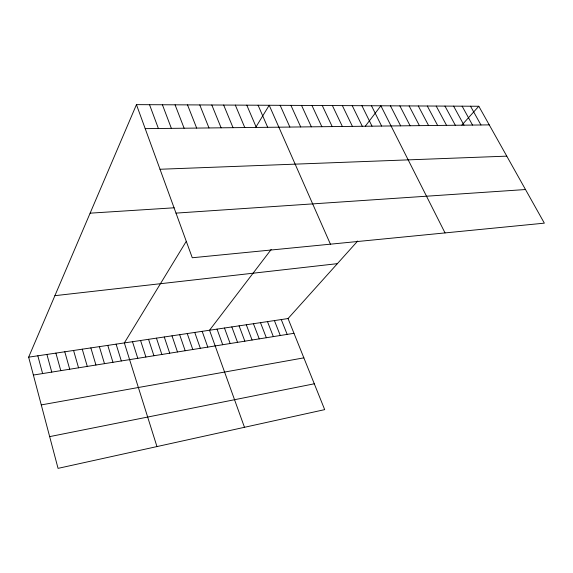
<?xml version="1.0" encoding="UTF-8"?>
<svg xmlns="http://www.w3.org/2000/svg" width="573" height="573" viewBox="0 0 573 573"><rect width="100%" height="100%" fill="white"/><g stroke="black" fill="none" stroke-linecap="round" stroke-linejoin="round"><path stroke-width="0.86" d="M357.738 240.989L288.047 318.552L324.683 409.631L58.052 468.363L28.65 357.165L136.446 104.637L478.806 106.256L544.35 223.155L192.277 257.757L136.446 104.637M186.067 241.656L124.348 342.926L156.959 446.575M255.551 127.664L269.203 105.267L330.42 244.177M271.201 249.463L209.532 330.241L244.47 427.293M365.338 126.153L380.88 105.79L445.035 232.91M461.867 125.107L478.806 106.256M49.658 436.626L314.291 383.795M41.27 404.91L303.855 357.853M33.377 375.05L293.978 333.307M28.65 357.165L288.047 318.552M54.901 295.675L337.375 263.659M175.997 213.113L525.498 189.534M90.119 213.163L174.171 207.798M160.01 169.257L506.776 156.143M145.198 128.646L489.249 124.885M470.519 106.213L480.948 124.971M462.117 106.177L472.532 125.064M453.601 106.134L463.994 125.158M444.956 106.091L455.327 125.251M436.196 106.055L446.546 125.351M427.308 106.012L437.629 125.444M418.29 105.969L428.59 125.544M409.143 105.926L419.415 125.645M399.861 105.883L410.103 125.745M390.442 105.833L400.649 125.852M371.469 105.747L381.611 126.06M361.914 105.704L372.02 126.167M352.223 105.654L362.286 126.268M342.382 105.611L352.409 126.375M332.397 105.561L342.375 126.49M322.262 105.518L332.197 126.597M311.97 105.468L321.854 126.712M301.527 105.418L311.354 126.826M290.919 105.368L300.696 126.941M280.14 105.317L289.866 127.063M258.086 105.21L267.684 127.306M246.791 105.16L256.324 127.428M235.317 105.103L244.778 127.557M223.663 105.052L233.046 127.686M211.809 104.995L221.114 127.815M199.769 104.938L208.987 127.944M281.257 319.562L287.173 334.396M274.403 320.586L280.29 335.499M187.521 104.88L196.661 128.08M267.484 321.618L273.342 336.609M260.486 322.656L266.33 337.733M175.073 104.823L184.119 128.216M253.431 323.709L259.24 338.872M246.297 324.769L252.084 340.018M162.417 104.759L171.37 128.359M239.091 325.844L244.857 341.171M149.539 104.701L158.399 128.502M231.814 326.925L237.551 342.346M224.466 328.021L230.167 343.528M217.038 329.124L222.711 344.724M202.176 331.337L207.791 347.109M194.748 332.44L200.335 348.305M187.242 333.558L192.793 349.516M179.664 334.689L185.179 350.733M172 335.828L177.487 351.965M164.265 336.981L169.715 353.212M156.443 338.142L161.858 354.465M148.543 339.323L153.922 355.74M140.564 340.512L145.9 357.022M132.499 341.709L137.792 358.326M116.104 344.151L121.326 360.961M107.781 345.39L112.953 362.301M99.365 346.644L104.494 363.654M90.863 347.911L95.942 365.022M82.261 349.186L87.297 366.412M73.573 350.483L78.558 367.809M64.785 351.793L69.72 369.227M55.903 353.111L60.788 370.659M46.914 354.451L51.756 372.106M37.832 355.804L42.617 373.567"/></g></svg>
